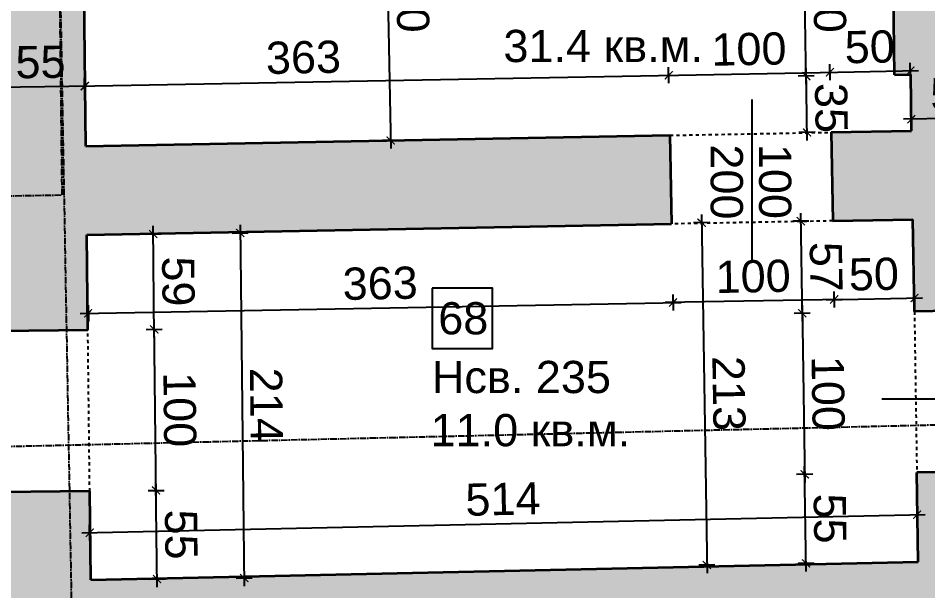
# Model space of a CAD drawing. Header units: inches. Extents: x -72385 to 39588, y -6525 to 66685.
# Drawn here: x -38762 to -38198, y 26941 to 27297 of the extents above; entities that cross this region are included whole.
import ezdxf

# ---------------------------------------------------------------- set-up
doc = ezdxf.new("R2010")
doc.units = ezdxf.units.IN
doc.header["$MEASUREMENT"] = 0
doc.linetypes.add('DashDot', pattern=[0.6, 0.4, -0.1, 0, -0.1])
doc.linetypes.add('Hidden', pattern=[0.4, 0.2, -0.2])
for name, color, linetype, lineweight in [('Линия на разрез', 252, 'DashDot', 25), ('Надписи Hсв', 252, 'Continuous', 25), ('Надписи врати', 252, 'Continuous', 25), ('Надписи коти вътрешни', 252, 'Continuous', 25), ('Надписи номера на пом.', 252, 'Continuous', 25), ('Надписи площ', 252, 'Continuous', 25), ('Оси', 252, 'DashDot', 25), ('Пунктир', 253, 'Hidden', 25), ('Разрезни линии', 7, 'Continuous', 35), ('Щрих стени', 254, 'Continuous', 25)]:
    doc.layers.add(name, color=color, linetype=linetype, lineweight=lineweight)
doc.styles.add('Arial Regular', font='arial.ttf')
doc.styles.get("Standard").update_dxf_attribs({"font": 'arial.ttf'})
doc.dimstyles.new('Annotative', dxfattribs={"dimscale": 0, "dimtxt": 20, "dimasz": 5, "dimexe": 5, "dimexo": 5, "dimgap": 5, "dimtad": 1, "dimdec": 0, "dimzin": 0, "dimdsep": 46, "dimtxsty": 'Standard', "dimblk": 'ARCHTICK', "dimcen": 5, "dimdle": 5, "dimadec": 0, "dimazin": 0, "dimtfac": 1, "dimtdec": 0, "dimtofl": 0, "dimtmove": 0, "dimatfit": 3, "dimldrblk": 'ARCHTICK', "dimfxl": 5, "dimfxlon": 1, "dimtolj": 1, "dimtzin": 0, "dimarcsym": 1})

# ---------------------------------------------------------------- blocks, each defined once
blk = doc.blocks.new('_ArchTick')
at = {"color": 0, "linetype": 'ByBlock', "const_width": 0.15}
blk.add_lwpolyline([(-0.5, -0.5), (0.5, 0.5)], dxfattribs=at)
blk = doc.blocks.new('*D8167')
at = {"layer": 'Defpoints', "color": 0, "ltscale": 50, "transparency": 16777216}
for p in [(-38358.29, 27261.33), (-38357.6, 27224.02), (-38720.17, 27217.3)]:
    blk.add_point(p, dxfattribs=at)
at = {"layer": 'Надписи коти вътрешни', "color": 0, "lineweight": -2, "ltscale": 50, "transparency": 16777216}
for p, q in [((-38358.2, 27256.33), (-38358.39, 27266.33)), ((-38725.86, 27254.52), (-38353.29, 27261.42)), ((-38720.77, 27249.61), (-38720.96, 27259.61))]:
    blk.add_line(p, q, dxfattribs=at)
at = {"layer": 'Надписи коти вътрешни', "color": 0, "lineweight": -2, "ltscale": 50, "transparency": 16777216, "xscale": 5, "yscale": 5, "zscale": 5}
for p, rotation in [((-38358.29, 27261.33), 1.061896860585772), ((-38720.86, 27254.61), 181.0618968605858)]:
    blk.add_blockref('_ArchTick', p, dxfattribs=dict(at, rotation=rotation))
at = {"layer": 'Надписи коти вътрешни', "color": 0, "ltscale": 50, "transparency": 16777216, "insert": (-38585.08, 27272.35), "char_height": 20, "attachment_point": 5, "rotation": 1.0619}
blk.add_mtext('\\A1;363', dxfattribs=at)
blk = doc.blocks.new('*D3148')
at = {"layer": 'Defpoints', "color": 0, "ltscale": 50, "transparency": 16777216}
for p in [(-38258.31, 27263.19), (-38357.6, 27224.02), (-38257.62, 27225.88)]:
    blk.add_point(p, dxfattribs=at)
at = {"layer": 'Надписи коти вътрешни', "color": 0, "lineweight": -2, "ltscale": 50, "transparency": 16777216}
for p, q in [((-38258.22, 27258.19), (-38258.4, 27268.18)), ((-38363.29, 27261.24), (-38253.31, 27263.28)), ((-38358.2, 27256.33), (-38358.39, 27266.33))]:
    blk.add_line(p, q, dxfattribs=at)
at = {"layer": 'Надписи коти вътрешни', "color": 0, "lineweight": -2, "ltscale": 50, "transparency": 16777216, "xscale": 5, "yscale": 5, "zscale": 5}
for p, rotation in [((-38358.29, 27261.33), 181.0618968605881), ((-38258.31, 27263.19), 1.061896860588062)]:
    blk.add_blockref('_ArchTick', p, dxfattribs=dict(at, rotation=rotation))
at = {"layer": 'Надписи коти вътрешни', "color": 0, "ltscale": 50, "transparency": 16777216, "insert": (-38308.58, 27277.47), "char_height": 20, "attachment_point": 5, "rotation": 1.0619}
blk.add_mtext('\\A1;100', dxfattribs=at)
blk = doc.blocks.new('*D3149')
at = {"layer": 'Defpoints', "color": 0, "ltscale": 50, "transparency": 16777216}
for p in [(-38208.32, 27264.11), (-38257.62, 27225.88), (-38207.63, 27226.8)]:
    blk.add_point(p, dxfattribs=at)
at = {"layer": 'Надписи коти вътрешни', "color": 0, "lineweight": -2, "ltscale": 50, "transparency": 16777216}
for p, q in [((-38258.22, 27258.19), (-38258.4, 27268.18)), ((-38208.23, 27259.11), (-38208.41, 27269.11)), ((-38263.31, 27263.09), (-38203.32, 27264.2))]:
    blk.add_line(p, q, dxfattribs=at)
at = {"layer": 'Надписи коти вътрешни', "color": 0, "lineweight": -2, "ltscale": 50, "transparency": 16777216, "xscale": 5, "yscale": 5, "zscale": 5}
for p, rotation in [((-38258.31, 27263.19), 181.061896860584), ((-38208.32, 27264.11), 1.061896860584042)]:
    blk.add_blockref('_ArchTick', p, dxfattribs=dict(at, rotation=rotation))
at = {"layer": 'Надписи коти вътрешни', "color": 0, "ltscale": 50, "transparency": 16777216, "insert": (-38233.6, 27278.86), "char_height": 20, "attachment_point": 5, "rotation": 1.0619}
blk.add_mtext('\\A1;50', dxfattribs=at)
blk = doc.blocks.new('*D3150')
at = {"layer": 'Defpoints', "color": 0, "ltscale": 50, "transparency": 16777216}
for p in [(-38274.59, 27360.76), (-38219.71, 27361.6), (-38218.17, 27261.62)]:
    blk.add_point(p, dxfattribs=at)
at = {"layer": 'Надписи коти вътрешни', "color": 0, "lineweight": -2, "ltscale": 50, "transparency": 16777216}
for p, q in [((-38272.97, 27255.77), (-38274.67, 27365.76)), ((-38269.59, 27360.83), (-38279.59, 27360.68)), ((-38268.05, 27260.85), (-38278.05, 27260.69))]:
    blk.add_line(p, q, dxfattribs=at)
at = {"layer": 'Надписи коти вътрешни', "color": 0, "lineweight": -2, "ltscale": 50, "transparency": 16777216, "xscale": 5, "yscale": 5, "zscale": 5}
for p, rotation in [((-38274.59, 27360.76), 90.88539466403644), ((-38273.05, 27260.77), 270.8853946640364)]:
    blk.add_blockref('_ArchTick', p, dxfattribs=dict(at, rotation=rotation))
at = {"layer": 'Надписи коти вътрешни', "color": 0, "ltscale": 50, "transparency": 16777216, "insert": (-38258.61, 27311), "char_height": 20, "attachment_point": 5, "rotation": 270.8854}
blk.add_mtext('\\A1;100', dxfattribs=at)
blk = doc.blocks.new('*D3151')
at = {"layer": 'Defpoints', "color": 0, "ltscale": 50, "transparency": 16777216}
for p in [(-38273.05, 27260.8), (-38208.17, 27261.8), (-38207.63, 27226.8)]:
    blk.add_point(p, dxfattribs=at)
at = {"layer": 'Надписи коти вътрешни', "color": 0, "lineweight": -2, "ltscale": 50, "transparency": 16777216}
for p, q in [((-38272.43, 27220.8), (-38273.12, 27265.8)), ((-38268.05, 27260.88), (-38278.05, 27260.72)), ((-38267.51, 27225.88), (-38277.51, 27225.72))]:
    blk.add_line(p, q, dxfattribs=at)
at = {"layer": 'Надписи коти вътрешни', "color": 0, "lineweight": -2, "ltscale": 50, "transparency": 16777216, "xscale": 5, "yscale": 5, "zscale": 5}
for p, rotation in [((-38273.05, 27260.8), 90.88539466403132), ((-38272.51, 27225.8), 270.8853946640313)]:
    blk.add_blockref('_ArchTick', p, dxfattribs=dict(at, rotation=rotation))
at = {"layer": 'Надписи коти вътрешни', "color": 0, "ltscale": 50, "transparency": 16777216, "insert": (-38257.52, 27241.03), "char_height": 20, "attachment_point": 5, "rotation": 270.8854}
blk.add_mtext('\\A1;35', dxfattribs=at)
blk = doc.blocks.new('*D4622')
at = {"layer": 'Defpoints', "color": 0, "ltscale": 50, "transparency": 16777216}
for p in [(-38482.28, 27401.74), (-38530.93, 27220.81), (-38478.95, 27221.77)]:
    blk.add_point(p, dxfattribs=at)
at = {"layer": 'Надписи коти вътрешни', "color": 0, "lineweight": -2, "ltscale": 50, "transparency": 16777216}
for p, q in [((-38534.36, 27405.78), (-38530.84, 27215.81)), ((-38529.27, 27400.87), (-38539.27, 27400.69)), ((-38525.94, 27220.9), (-38535.93, 27220.72))]:
    blk.add_line(p, q, dxfattribs=at)
at = {"layer": 'Надписи коти вътрешни', "color": 0, "lineweight": -2, "ltscale": 50, "transparency": 16777216, "xscale": 5, "yscale": 5, "zscale": 5}
for p, rotation in [((-38534.27, 27400.78), 91.06189686059139), ((-38530.93, 27220.81), 271.0618968605914)]:
    blk.add_blockref('_ArchTick', p, dxfattribs=dict(at, rotation=rotation))
at = {"layer": 'Надписи коти вътрешни', "color": 0, "ltscale": 50, "transparency": 16777216, "insert": (-38517.39, 27311.08), "char_height": 20, "attachment_point": 5, "rotation": 271.0619}
blk.add_mtext('\\A1;180', dxfattribs=at)
blk = doc.blocks.new('*D3173')
at = {"layer": 'Defpoints', "color": 0, "ltscale": 50, "transparency": 16777216}
for p in [(-38717.7, 27003.05), (-38676.52, 27003.52), (-38717.06, 26948.05)]:
    blk.add_point(p, dxfattribs=at)
at = {"layer": 'Надписи коти вътрешни', "color": 0, "lineweight": -2, "ltscale": 50, "transparency": 16777216}
for p, q in [((-38675.83, 26943.53), (-38676.58, 27008.52)), ((-38681.52, 27003.47), (-38671.52, 27003.58)), ((-38680.88, 26948.47), (-38670.88, 26948.59))]:
    blk.add_line(p, q, dxfattribs=at)
at = {"layer": 'Надписи коти вътрешни', "color": 0, "lineweight": -2, "ltscale": 50, "transparency": 16777216, "xscale": 5, "yscale": 5, "zscale": 5}
for p, rotation in [((-38676.52, 27003.52), 90.66157633345625), ((-38675.88, 26948.53), 270.6615763334563)]:
    blk.add_blockref('_ArchTick', p, dxfattribs=dict(at, rotation=rotation))
at = {"layer": 'Надписи коти вътрешни', "color": 0, "ltscale": 50, "transparency": 16777216, "insert": (-38661.03, 26976.2), "char_height": 20, "attachment_point": 5, "rotation": 270.6616}
blk.add_mtext('\\A1;55', dxfattribs=at)
blk = doc.blocks.new('*D3174')
at = {"layer": 'Defpoints', "color": 0, "ltscale": 50, "transparency": 16777216}
for p in [(-38718.85, 27103.04), (-38677.67, 27103.52), (-38717.7, 27003.05)]:
    blk.add_point(p, dxfattribs=at)
at = {"layer": 'Надписи коти вътрешни', "color": 0, "lineweight": -2, "ltscale": 50, "transparency": 16777216}
for p, q in [((-38676.46, 26998.52), (-38677.73, 27108.52)), ((-38682.67, 27103.46), (-38672.67, 27103.58)), ((-38681.52, 27003.47), (-38671.52, 27003.58))]:
    blk.add_line(p, q, dxfattribs=at)
at = {"layer": 'Надписи коти вътрешни', "color": 0, "lineweight": -2, "ltscale": 50, "transparency": 16777216, "xscale": 5, "yscale": 5, "zscale": 5}
for p, rotation in [((-38677.67, 27103.52), 90.6615763334555), ((-38676.52, 27003.52), 270.6615763334555)]:
    blk.add_blockref('_ArchTick', p, dxfattribs=dict(at, rotation=rotation))
at = {"layer": 'Надписи коти вътрешни', "color": 0, "ltscale": 50, "transparency": 16777216, "insert": (-38661.89, 27053.7), "char_height": 20, "attachment_point": 5, "rotation": 270.6616}
blk.add_mtext('\\A1;100', dxfattribs=at)
blk = doc.blocks.new('*D3175')
at = {"layer": 'Defpoints', "color": 0, "ltscale": 50, "transparency": 16777216}
for p in [(-38719.54, 27162.3), (-38678.36, 27162.78), (-38718.85, 27103.04)]:
    blk.add_point(p, dxfattribs=at)
at = {"layer": 'Надписи коти вътрешни', "color": 0, "lineweight": -2, "ltscale": 50, "transparency": 16777216}
for p, q in [((-38677.62, 27098.52), (-38678.42, 27167.78)), ((-38683.36, 27162.72), (-38673.36, 27162.84)), ((-38682.67, 27103.46), (-38672.67, 27103.58))]:
    blk.add_line(p, q, dxfattribs=at)
at = {"layer": 'Надписи коти вътрешни', "color": 0, "lineweight": -2, "ltscale": 50, "transparency": 16777216, "xscale": 5, "yscale": 5, "zscale": 5}
for p, rotation in [((-38678.36, 27162.78), 90.66157633344831), ((-38677.67, 27103.52), 270.6615763334483)]:
    blk.add_blockref('_ArchTick', p, dxfattribs=dict(at, rotation=rotation))
at = {"layer": 'Надписи коти вътрешни', "color": 0, "ltscale": 50, "transparency": 16777216, "insert": (-38662.8, 27133.32), "char_height": 20, "attachment_point": 5, "rotation": 270.6616}
blk.add_mtext('\\A1;59', dxfattribs=at)
blk = doc.blocks.new('*D3176')
at = {"layer": 'Defpoints', "color": 0, "ltscale": 50, "transparency": 16777216}
for p in [(-38356.58, 27169.03), (-38719.54, 27162.3), (-38355.68, 27120.23)]:
    blk.add_point(p, dxfattribs=at)
at = {"layer": 'Надписи коти вътрешни', "color": 0, "lineweight": -2, "ltscale": 50, "transparency": 16777216}
for p, q in [((-38355.77, 27125.23), (-38355.58, 27115.23)), ((-38723.63, 27113.41), (-38350.68, 27120.33)), ((-38718.72, 27118.51), (-38718.54, 27108.51))]:
    blk.add_line(p, q, dxfattribs=at)
at = {"layer": 'Надписи коти вътрешни', "color": 0, "lineweight": -2, "ltscale": 50, "transparency": 16777216, "xscale": 5, "yscale": 5, "zscale": 5}
for p, rotation in [((-38355.68, 27120.23), 1.061896860585899), ((-38718.63, 27113.51), 181.0618968605859)]:
    blk.add_blockref('_ArchTick', p, dxfattribs=dict(at, rotation=rotation))
at = {"layer": 'Надписи коти вътрешни', "color": 0, "ltscale": 50, "transparency": 16777216, "insert": (-38537.44, 27132.09), "char_height": 20, "attachment_point": 5, "rotation": 1.0619}
blk.add_mtext('\\A1;363', dxfattribs=at)
blk = doc.blocks.new('*D3177')
at = {"layer": 'Defpoints', "color": 0, "ltscale": 50, "transparency": 16777216}
for p in [(-38356.55, 27169.03), (-38256.6, 27170.88), (-38355.64, 27120.23)]:
    blk.add_point(p, dxfattribs=at)
at = {"layer": 'Надписи коти вътрешни', "color": 0, "lineweight": -2, "ltscale": 50, "transparency": 16777216}
for p, q in [((-38255.79, 27127.09), (-38255.6, 27117.09)), ((-38250.7, 27122.18), (-38360.64, 27120.14)), ((-38355.74, 27125.23), (-38355.55, 27115.24))]:
    blk.add_line(p, q, dxfattribs=at)
at = {"layer": 'Надписи коти вътрешни', "color": 0, "lineweight": -2, "ltscale": 50, "transparency": 16777216, "xscale": 5, "yscale": 5, "zscale": 5}
for p, rotation in [((-38355.64, 27120.23), 181.0618968605872), ((-38255.69, 27122.09), 1.061896860587233)]:
    blk.add_blockref('_ArchTick', p, dxfattribs=dict(at, rotation=rotation))
at = {"layer": 'Надписи коти вътрешни', "color": 0, "ltscale": 50, "transparency": 16777216, "insert": (-38305.95, 27136.37), "char_height": 20, "attachment_point": 5, "rotation": 1.0619}
blk.add_mtext('\\A1;100', dxfattribs=at)
blk = doc.blocks.new('*D3178')
at = {"layer": 'Defpoints', "color": 0, "ltscale": 50, "transparency": 16777216}
for p in [(-38256.6, 27170.88), (-38206.75, 27171.81), (-38205.84, 27123.01)]:
    blk.add_point(p, dxfattribs=at)
at = {"layer": 'Надписи коти вътрешни', "color": 0, "lineweight": -2, "ltscale": 50, "transparency": 16777216}
for p, q in [((-38255.79, 27127.09), (-38255.6, 27117.09)), ((-38205.93, 27128.01), (-38205.75, 27118.01)), ((-38260.69, 27121.99), (-38200.84, 27123.1))]:
    blk.add_line(p, q, dxfattribs=at)
at = {"layer": 'Надписи коти вътрешни', "color": 0, "lineweight": -2, "ltscale": 50, "transparency": 16777216, "xscale": 5, "yscale": 5, "zscale": 5}
for p, rotation in [((-38255.69, 27122.09), 181.061896860586), ((-38205.84, 27123.01), 1.061896860585938)]:
    blk.add_blockref('_ArchTick', p, dxfattribs=dict(at, rotation=rotation))
at = {"layer": 'Надписи коти вътрешни', "color": 0, "ltscale": 50, "transparency": 16777216, "insert": (-38231.05, 27137.76), "char_height": 20, "attachment_point": 5, "rotation": 1.0619}
blk.add_mtext('\\A1;50', dxfattribs=at)
blk = doc.blocks.new('*D3179')
at = {"layer": 'Defpoints', "color": 0, "ltscale": 50, "transparency": 16777216}
for p in [(-38276.38, 27170.73), (-38206.78, 27171.81), (-38205.89, 27114.64)]:
    blk.add_point(p, dxfattribs=at)
at = {"layer": 'Надписи коти вътрешни', "color": 0, "lineweight": -2, "ltscale": 50, "transparency": 16777216}
for p, q in [((-38275.42, 27108.56), (-38276.46, 27175.73)), ((-38271.38, 27170.81), (-38281.38, 27170.66)), ((-38270.5, 27113.64), (-38280.5, 27113.48))]:
    blk.add_line(p, q, dxfattribs=at)
at = {"layer": 'Надписи коти вътрешни', "color": 0, "lineweight": -2, "ltscale": 50, "transparency": 16777216, "xscale": 5, "yscale": 5, "zscale": 5}
for p, rotation in [((-38276.38, 27170.73), 90.8853946640378), ((-38275.5, 27113.56), 270.8853946640378)]:
    blk.add_blockref('_ArchTick', p, dxfattribs=dict(at, rotation=rotation))
at = {"layer": 'Надписи коти вътрешни', "color": 0, "ltscale": 50, "transparency": 16777216, "insert": (-38260.77, 27142.38), "char_height": 20, "attachment_point": 5, "rotation": 270.8854}
blk.add_mtext('\\A1;57', dxfattribs=at)
blk = doc.blocks.new('*D3180')
at = {"layer": 'Defpoints', "color": 0, "ltscale": 50, "transparency": 16777216}
for p in [(-38205.89, 27114.64), (-38204.35, 27014.65), (-38273.95, 27013.57)]:
    blk.add_point(p, dxfattribs=at)
at = {"layer": 'Надписи коти вътрешни', "color": 0, "lineweight": -2, "ltscale": 50, "transparency": 16777216}
for p, q in [((-38275.57, 27118.56), (-38273.87, 27008.57)), ((-38270.5, 27113.64), (-38280.5, 27113.48)), ((-38268.95, 27013.65), (-38278.95, 27013.5))]:
    blk.add_line(p, q, dxfattribs=at)
at = {"layer": 'Надписи коти вътрешни', "color": 0, "lineweight": -2, "ltscale": 50, "transparency": 16777216, "xscale": 5, "yscale": 5, "zscale": 5}
for p, rotation in [((-38275.5, 27113.56), 90.88539466403901), ((-38273.95, 27013.57), 270.885394664039)]:
    blk.add_blockref('_ArchTick', p, dxfattribs=dict(at, rotation=rotation))
at = {"layer": 'Надписи коти вътрешни', "color": 0, "ltscale": 50, "transparency": 16777216, "insert": (-38259.51, 27063.8), "char_height": 20, "attachment_point": 5, "rotation": 270.8854}
blk.add_mtext('\\A1;100', dxfattribs=at)
blk = doc.blocks.new('*D3181')
at = {"layer": 'Defpoints', "color": 0, "ltscale": 50, "transparency": 16777216}
for p in [(-38204.35, 27014.65), (-38273.95, 27013.57), (-38203.49, 26959.3)]:
    blk.add_point(p, dxfattribs=at)
at = {"layer": 'Надписи коти вътрешни', "color": 0, "lineweight": -2, "ltscale": 50, "transparency": 16777216}
for p, q in [((-38273.02, 26953.23), (-38274.03, 27018.57)), ((-38268.95, 27013.65), (-38278.95, 27013.5)), ((-38268.1, 26958.3), (-38278.1, 26958.15))]:
    blk.add_line(p, q, dxfattribs=at)
at = {"layer": 'Надписи коти вътрешни', "color": 0, "lineweight": -2, "ltscale": 50, "transparency": 16777216, "xscale": 5, "yscale": 5, "zscale": 5}
for p, rotation in [((-38273.95, 27013.57), 90.88539466403893), ((-38273.1, 26958.23), 270.8853946640389)]:
    blk.add_blockref('_ArchTick', p, dxfattribs=dict(at, rotation=rotation))
at = {"layer": 'Надписи коти вътрешни', "color": 0, "ltscale": 50, "transparency": 16777216, "insert": (-38258.36, 26986.13), "char_height": 20, "attachment_point": 5, "rotation": 270.8854}
blk.add_mtext('\\A1;55', dxfattribs=at)
blk = doc.blocks.new('*D3182')
at = {"layer": 'Defpoints', "color": 0, "ltscale": 50, "transparency": 16777216}
for p in [(-38204.13, 26988.55), (-38203.49, 26959.3), (-38717.06, 26948.05)]:
    blk.add_point(p, dxfattribs=at)
at = {"layer": 'Надписи коти вътрешни', "color": 0, "lineweight": -2, "ltscale": 50, "transparency": 16777216}
for p, q in [((-38204.02, 26983.55), (-38204.24, 26993.55)), ((-38722.7, 26977.19), (-38199.13, 26988.66)), ((-38717.59, 26972.3), (-38717.81, 26982.3))]:
    blk.add_line(p, q, dxfattribs=at)
at = {"layer": 'Надписи коти вътрешни', "color": 0, "lineweight": -2, "ltscale": 50, "transparency": 16777216, "xscale": 5, "yscale": 5, "zscale": 5}
for p, rotation in [((-38204.13, 26988.55), 1.254769284175361), ((-38717.7, 26977.3), 181.2547692841754)]:
    blk.add_blockref('_ArchTick', p, dxfattribs=dict(at, rotation=rotation))
at = {"layer": 'Надписи коти вътрешни', "color": 0, "ltscale": 50, "transparency": 16777216, "insert": (-38461.25, 26998.13), "char_height": 20, "attachment_point": 5, "rotation": 1.2548}
blk.add_mtext('\\A1;514', dxfattribs=at)
blk = doc.blocks.new('*D4626')
at = {"layer": 'Defpoints', "color": 0, "ltscale": 50, "transparency": 16777216}
for p in [(-38719.54, 27162.3), (-38717.06, 26948.05), (-38621.82, 26949.15)]:
    blk.add_point(p, dxfattribs=at)
at = {"layer": 'Надписи коти вътрешни', "color": 0, "lineweight": -2, "ltscale": 50, "transparency": 16777216}
for p, q in [((-38624.36, 27168.4), (-38621.77, 26944.15)), ((-38629.3, 27163.35), (-38619.3, 27163.46)), ((-38626.82, 26949.09), (-38616.82, 26949.21))]:
    blk.add_line(p, q, dxfattribs=at)
at = {"layer": 'Надписи коти вътрешни', "color": 0, "lineweight": -2, "ltscale": 50, "transparency": 16777216, "xscale": 5, "yscale": 5, "zscale": 5}
for p, rotation in [((-38624.3, 27163.4), 90.66157633344785), ((-38621.82, 26949.15), 270.6615763334478)]:
    blk.add_blockref('_ArchTick', p, dxfattribs=dict(at, rotation=rotation))
at = {"layer": 'Надписи коти вътрешни', "color": 0, "ltscale": 50, "transparency": 16777216, "insert": (-38608.02, 27056.45), "char_height": 20, "attachment_point": 5, "rotation": 270.6616}
blk.add_mtext('\\A1;214', dxfattribs=at)
blk = doc.blocks.new('*D4627')
at = {"layer": 'Defpoints', "color": 0, "ltscale": 50, "transparency": 16777216}
for p in [(-38206.78, 27171.81), (-38203.49, 26959.3), (-38334.66, 26957.27)]:
    blk.add_point(p, dxfattribs=at)
at = {"layer": 'Надписи коти вътрешни', "color": 0, "lineweight": -2, "ltscale": 50, "transparency": 16777216}
for p, q in [((-38338.02, 27174.78), (-38334.58, 26952.27)), ((-38332.94, 27169.86), (-38342.94, 27169.7)), ((-38329.66, 26957.35), (-38339.65, 26957.2))]:
    blk.add_line(p, q, dxfattribs=at)
at = {"layer": 'Надписи коти вътрешни', "color": 0, "lineweight": -2, "ltscale": 50, "transparency": 16777216, "xscale": 5, "yscale": 5, "zscale": 5}
for p, rotation in [((-38337.94, 27169.78), 90.88539466403866), ((-38334.66, 26957.27), 270.8853946640386)]:
    blk.add_blockref('_ArchTick', p, dxfattribs=dict(at, rotation=rotation))
at = {"layer": 'Надписи коти вътрешни', "color": 0, "ltscale": 50, "transparency": 16777216, "insert": (-38321.08, 27063.76), "char_height": 20, "attachment_point": 5, "rotation": 270.8854}
blk.add_mtext('\\A1;213', dxfattribs=at)
blk = doc.blocks.new('*D7287')
at = {"layer": 'Defpoints', "color": 0, "ltscale": 10, "transparency": 16777216}
for p in [(-38207.74, 27234.04), (-38207.66, 27229.04), (-38152.67, 27229.89)]:
    blk.add_point(p, dxfattribs=at)
at = {"layer": 'Надписи коти вътрешни', "color": 0, "lineweight": -2, "ltscale": 10, "transparency": 16777216}
for p, q in [((-38152.75, 27234.89), (-38152.82, 27239.89)), ((-38147.75, 27234.97), (-38212.74, 27233.96)), ((-38207.74, 27234.04), (-38207.82, 27239.04))]:
    blk.add_line(p, q, dxfattribs=at)
at = {"layer": 'Надписи коти вътрешни', "color": 0, "lineweight": -2, "ltscale": 10, "transparency": 16777216, "xscale": 5, "yscale": 5, "zscale": 5}
for p, rotation in [((-38207.74, 27234.04), 180.8853946640314), ((-38152.75, 27234.89), 0.8853946640314979)]:
    blk.add_blockref('_ArchTick', p, dxfattribs=dict(at, rotation=rotation))
at = {"layer": 'Надписи коти вътрешни', "color": 0, "ltscale": 10, "transparency": 16777216, "insert": (-38180.48, 27249.63), "char_height": 20, "attachment_point": 5, "rotation": 0.8854}
blk.add_mtext('\\A1;55', dxfattribs=at)
blk = doc.blocks.new('*D7288')
at = {"layer": 'Defpoints', "color": 0, "ltscale": 10, "transparency": 16777216}
for p in [(-38775.71, 27263.76), (-38720.71, 27264.39), (-38720.6, 27254.58)]:
    blk.add_point(p, dxfattribs=at)
at = {"layer": 'Надписи коти вътрешни', "color": 0, "lineweight": -2, "ltscale": 10, "transparency": 16777216}
for p, q in [((-38775.65, 27258.76), (-38775.54, 27248.94)), ((-38720.66, 27259.39), (-38720.54, 27249.58)), ((-38780.6, 27253.89), (-38715.6, 27254.64))]:
    blk.add_line(p, q, dxfattribs=at)
at = {"layer": 'Надписи коти вътрешни', "color": 0, "lineweight": -2, "ltscale": 10, "transparency": 16777216, "xscale": 5, "yscale": 5, "zscale": 5}
for p, rotation in [((-38775.6, 27253.94), 180.6615763334486), ((-38720.6, 27254.58), 0.6615763334485715)]:
    blk.add_blockref('_ArchTick', p, dxfattribs=dict(at, rotation=rotation))
at = {"layer": 'Надписи коти вътрешни', "color": 0, "ltscale": 10, "transparency": 16777216, "insert": (-38748.27, 27269.43), "char_height": 20, "attachment_point": 5, "rotation": 0.6616}
blk.add_mtext('\\A1;55', dxfattribs=at)

msp = doc.modelspace()

# ---------------------------------------------------------------- hatches: boundary and pattern name
at = {"layer": 'Щрих стени', "ltscale": 10}
h = msp.add_hatch(color=256, dxfattribs=at)
h.dxf.hatch_style = 1
h.paths.add_polyline_path([(-38915.52, 27213.68), (-39678.47, 27199.54), (-39684.22, 27814.53), (-39372.16, 27820.32), (-39373.18, 27875.31), (-39739.73, 27868.51), (-39730.38, 26868.05), (-37702.75, 26915.26), (-37703.91, 26989.89), (-37758.9, 26989.04), (-37758.59, 26969.05), (-38148.51, 26960.51), (-38149.36, 27015.5), (-38204.35, 27014.65), (-38203.49, 26959.3), (-38717.06, 26948.05), (-38717.7, 27003.05), (-38772.69, 27002.41), (-38772.05, 26946.85), (-39675.92, 26927.05), (-39677.96, 27144.54), (-38914.5, 27158.69)])
h.paths.add_polyline_path([(-39083.23, 27880.68), (-39223.21, 27878.09), (-39222.19, 27823.1), (-39082.21, 27825.69)])
h.paths.add_polyline_path([(-37772.2, 27849.99), (-37761.22, 27139.03), (-37706.22, 27139.88), (-37718.06, 27906), (-38933.26, 27883.47), (-38932.24, 27828.47), (-38782.26, 27831.26), (-38779.44, 27586.27), (-38724.44, 27587.29), (-38727.27, 27832.28), (-38217.13, 27841.74), (-38209.71, 27361.79), (-38219.71, 27361.6), (-38218.17, 27261.62), (-38208.17, 27261.8), (-38207.63, 27226.8), (-38257.62, 27225.88), (-38256.6, 27170.88), (-38206.78, 27171.81), (-38205.89, 27114.64), (-38150.9, 27115.49), (-38153.18, 27262.82), (-38143.18, 27263.01), (-38144.72, 27363), (-38154.72, 27362.81), (-38162.14, 27842.75)])
h.paths.add_polyline_path([(-38723.4, 27497.29), (-38778.4, 27496.27), (-38775.16, 27216.28), (-38815.54, 27215.53), (-38814.52, 27160.54), (-38774.53, 27161.28), (-38773.85, 27102.41), (-38718.85, 27103.04), (-38719.54, 27162.3), (-38356.58, 27169.03), (-38357.6, 27224.02), (-38720.17, 27217.3)], flags=17)

# ---------------------------------------------------------------- linework, layer by layer
at = {"layer": 'Линия на разрез', "ltscale": 10}
msp.add_line((-41831.01, 26959.59), (-37554.14, 27059.17), dxfattribs=at)
at = {"layer": 'Надписи врати', "ltscale": 50}
for p, q in [((-38306.81, 27246.32), (-38306.81, 27146.32)), ((-38226.04, 27060.46), (-38126.04, 27060.46))]:
    msp.add_line(p, q, dxfattribs=at)
at = {"layer": 'Надписи номера на пом.', "ltscale": 50}
msp.add_lwpolyline([(-38505.26, 27129.13), (-38505.26, 27091.63), (-38467.76, 27091.63), (-38467.76, 27129.13)], close=True, dxfattribs=at)
at = {"layer": 'Оси', "ltscale": 10}
msp.add_line((-38753.31, 28264.37), (-38721.28, 26506.44), dxfattribs=at)
msp.add_lwpolyline([(-40093.5, 27164.5), (-38734.82, 27187), (-38737.42, 27412.39), (-38170.67, 27424.13), (-38169.67, 27359.05), (-37336.82, 27371.92)], dxfattribs=at)
at = {"layer": 'Пунктир', "ltscale": 10}
for p, q in [((-38357.6, 27224.02), (-38257.62, 27225.88)), ((-38256.6, 27170.88), (-38356.55, 27169.03)), ((-38205.89, 27114.64), (-38204.35, 27014.65)), ((-38717.7, 27003.05), (-38718.85, 27103.04))]:
    msp.add_line(p, q, dxfattribs=at)
at = {"layer": 'Разрезни линии', "ltscale": 50}
for p, q in [((-38720.17, 27217.3), (-38723.4, 27497.29)), ((-38218.17, 27261.62), (-38219.71, 27361.6)), ((-38218.17, 27261.62), (-38208.17, 27261.8)), ((-38207.63, 27226.8), (-38208.17, 27261.8)), ((-38720.17, 27217.3), (-38357.6, 27224.02)), ((-38357.6, 27224.02), (-38356.58, 27169.03)), ((-38257.62, 27225.88), (-38207.63, 27226.8)), ((-38257.62, 27225.88), (-38256.6, 27170.88)), ((-38719.54, 27162.3), (-38356.58, 27169.03)), ((-38256.6, 27170.88), (-38206.75, 27171.81)), ((-38205.89, 27114.64), (-38206.78, 27171.81)), ((-38718.85, 27103.04), (-38719.54, 27162.3)), ((-38150.9, 27115.49), (-38205.89, 27114.64)), ((-38718.85, 27103.04), (-38773.85, 27102.41)), ((-38149.36, 27015.5), (-38204.35, 27014.65)), ((-38203.49, 26959.3), (-38204.35, 27014.65)), ((-38717.7, 27003.05), (-38772.69, 27002.41)), ((-38717.06, 26948.05), (-38717.7, 27003.05)), ((-38717.06, 26948.05), (-38203.49, 26959.3))]:
    msp.add_line(p, q, dxfattribs=at)

# ---------------------------------------------------------------- texts
at = {"layer": 'Надписи Hсв', "ltscale": 100, "insert": (-38505.33, 27083.99), "char_height": 20, "width": 180.4891, "attachment_point": 1, "style": 'Arial Regular'}
msp.add_mtext('Hсв. 235', dxfattribs=at)
at = {"layer": 'Надписи врати', "ltscale": 100, "char_height": 20, "width": 180.4891, "attachment_point": 1, "rotation": 270, "style": 'Arial Regular'}
for s, insert in [('200', (-38312.3, 27218.4)), ('100', (-38282.3, 27218.71))]:
    msp.add_mtext(s, dxfattribs=dict(at, insert=insert))
at = {"layer": 'Надписи номера на пом.', "ltscale": 100, "insert": (-38576.11, 27120.44), "char_height": 20, "width": 180.4891, "attachment_point": 1, "style": 'Arial Regular'}
msp.add_mtext('\\pxqc;68', dxfattribs=at)
at = {"layer": 'Надписи площ', "ltscale": 100, "char_height": 20, "width": 180.4891, "attachment_point": 1, "style": 'Arial Regular'}
for s, insert in [('31.4 кв.м.', (-38460.95, 27289.49)), ('11.0 кв.м.', (-38506.16, 27050.98))]:
    msp.add_mtext(s, dxfattribs=dict(at, insert=insert))

# ---------------------------------------------------------------- dimensions: what is measured, and where the dimension line sits
at = {"layer": 'Надписи коти вътрешни', "ltscale": 50}
for p1, p2, distance, picture, middle in [((-38482.28, 27401.74), (-38478.95, 27221.77), -51.99, '*D4622', (-38517.39, 27311.08)), ((-38218.17, 27261.62), (-38219.71, 27361.6), 54.89, '*D3150', (-38258.61, 27311)), ((-38357.6, 27224.02), (-38257.62, 27225.88), 37.32, '*D3148', (-38308.58, 27277.47)), ((-38257.62, 27225.88), (-38207.63, 27226.8), 37.32, '*D3149', (-38233.6, 27278.86)), ((-38206.78, 27171.81), (-38203.49, 26959.3), -131.18, '*D4627', (-38321.08, 27063.76)), ((-38205.89, 27114.64), (-38206.78, 27171.81), 69.61, '*D3179', (-38260.77, 27142.38)), ((-38719.54, 27162.3), (-38356.58, 27169.03), -48.81, '*D3176', (-38537.44, 27132.09)), ((-38719.54, 27162.3), (-38717.06, 26948.05), 95.24, '*D4626', (-38608.02, 27056.45)), ((-38718.85, 27103.04), (-38719.54, 27162.3), -41.18, '*D3175', (-38662.8, 27133.32)), ((-38256.6, 27170.88), (-38356.55, 27169.03), 48.81, '*D3177', (-38305.95, 27136.37)), ((-38256.6, 27170.88), (-38206.75, 27171.81), -48.81, '*D3178', (-38231.05, 27137.76)), ((-38205.89, 27114.64), (-38204.35, 27014.65), -69.61, '*D3180', (-38259.51, 27063.8)), ((-38717.7, 27003.05), (-38718.85, 27103.04), -41.18, '*D3174', (-38661.89, 27053.7)), ((-38203.49, 26959.3), (-38204.35, 27014.65), 69.61, '*D3181', (-38258.36, 26986.13)), ((-38717.06, 26948.05), (-38203.49, 26959.3), 29.26, '*D3182', (-38461.25, 26998.13)), ((-38717.06, 26948.05), (-38717.7, 27003.05), -41.18, '*D3173', (-38661.03, 26976.2))]:
    dim = msp.add_aligned_dim(p1=p1, p2=p2, distance=distance, dimstyle='Annotative', override={"dimscale": 0, "dimtix": 0, "dimtofl": 0, "dimtmove": 0, "dimatfit": 3}, dxfattribs=at)
    dim.commit()
    dim.dimension.update_dxf_attribs({"geometry": picture, "text_midpoint": middle})
for base, p1, p2, angle, picture, middle in [((-38358.29, 27261.33), (-38720.17, 27217.3), (-38357.6, 27224.02), 1.0619, '*D8167', (-38584.8, 27257.13)), ((-38273.05, 27260.8), (-38207.63, 27226.8), (-38208.17, 27261.8), 90.8854, '*D3151', (-38272.74, 27240.8))]:
    dim = msp.add_linear_dim(base=base, p1=p1, p2=p2, angle=angle, dimstyle='Annotative', override={"dimscale": 0, "dimtix": 0, "dimtofl": 0, "dimtmove": 0, "dimatfit": 3}, dxfattribs=at)
    dim.commit()
    dim.dimension.update_dxf_attribs({"geometry": picture, "text_midpoint": middle, "dimtype": 129})
at = {"layer": 'Надписи коти вътрешни', "ltscale": 10}
for p1, p2, distance, picture, middle in [((-38775.71, 27263.76), (-38720.71, 27264.39), -9.81, '*D7288', (-38748.27, 27269.43)), ((-38152.67, 27229.89), (-38207.66, 27229.04), -5, '*D7287', (-38180.48, 27249.63))]:
    dim = msp.add_aligned_dim(p1=p1, p2=p2, distance=distance, dimstyle='Annotative', override={"dimscale": 0, "dimtix": 0, "dimtofl": 0, "dimtmove": 0, "dimatfit": 3}, dxfattribs=at)
    dim.commit()
    dim.dimension.update_dxf_attribs({"geometry": picture, "text_midpoint": middle})

doc.saveas('drawing.dxf')
